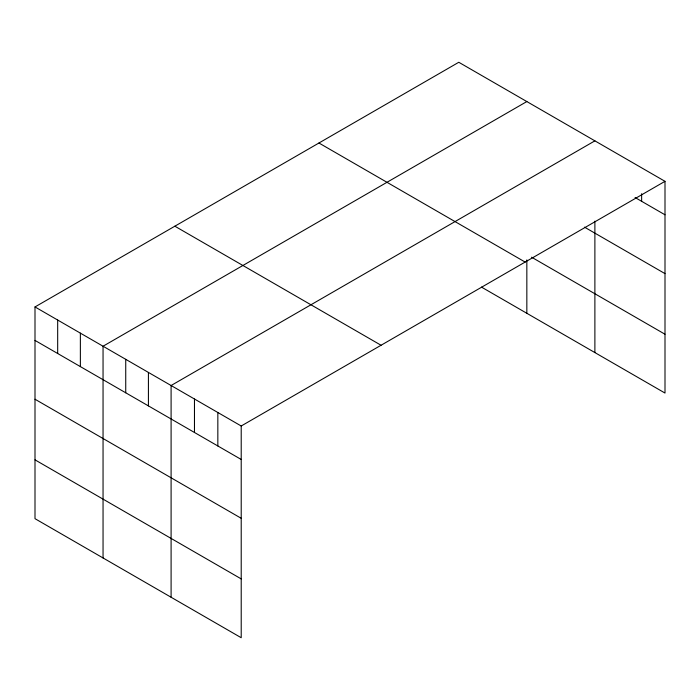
<?xml version="1.0" encoding="UTF-8"?>
<svg xmlns="http://www.w3.org/2000/svg" width="700" height="700" viewBox="0 0 700 700"><rect width="100%" height="100%" fill="white"/><g stroke="black" fill="none" stroke-linecap="round" stroke-linejoin="round"><path stroke-width="1.05" d="M665 181.326L241.211 425.994L241.211 637.726L35 518.674L35 306.941L458.789 62.274L665 181.326L665 393.059L481.469 287.096M526.837 101.561L103.049 346.229L103.049 557.961M594.886 140.849L171.097 385.516L171.097 597.249M635.084 197.523L665 214.795M584.491 227.141L665 273.621M531.562 257.189L665 334.233M318.938 143.01L525.149 262.071M174.851 226.196L381.062 345.257M35 306.941L241.211 425.994M35 340.41L241.211 459.463M35 399.236L241.211 518.289M35 459.847L241.211 578.9M641.629 193.742L641.629 201.303M594.886 221.156L594.886 352.581M526.837 259.91L526.837 313.294M217.84 412.501L217.84 445.97M194.469 399.009L194.469 432.477M148.418 372.426L148.418 405.886M125.737 359.328L125.737 392.796M80.369 333.13L80.369 366.599M57.68 320.04L57.68 353.5"/></g></svg>
